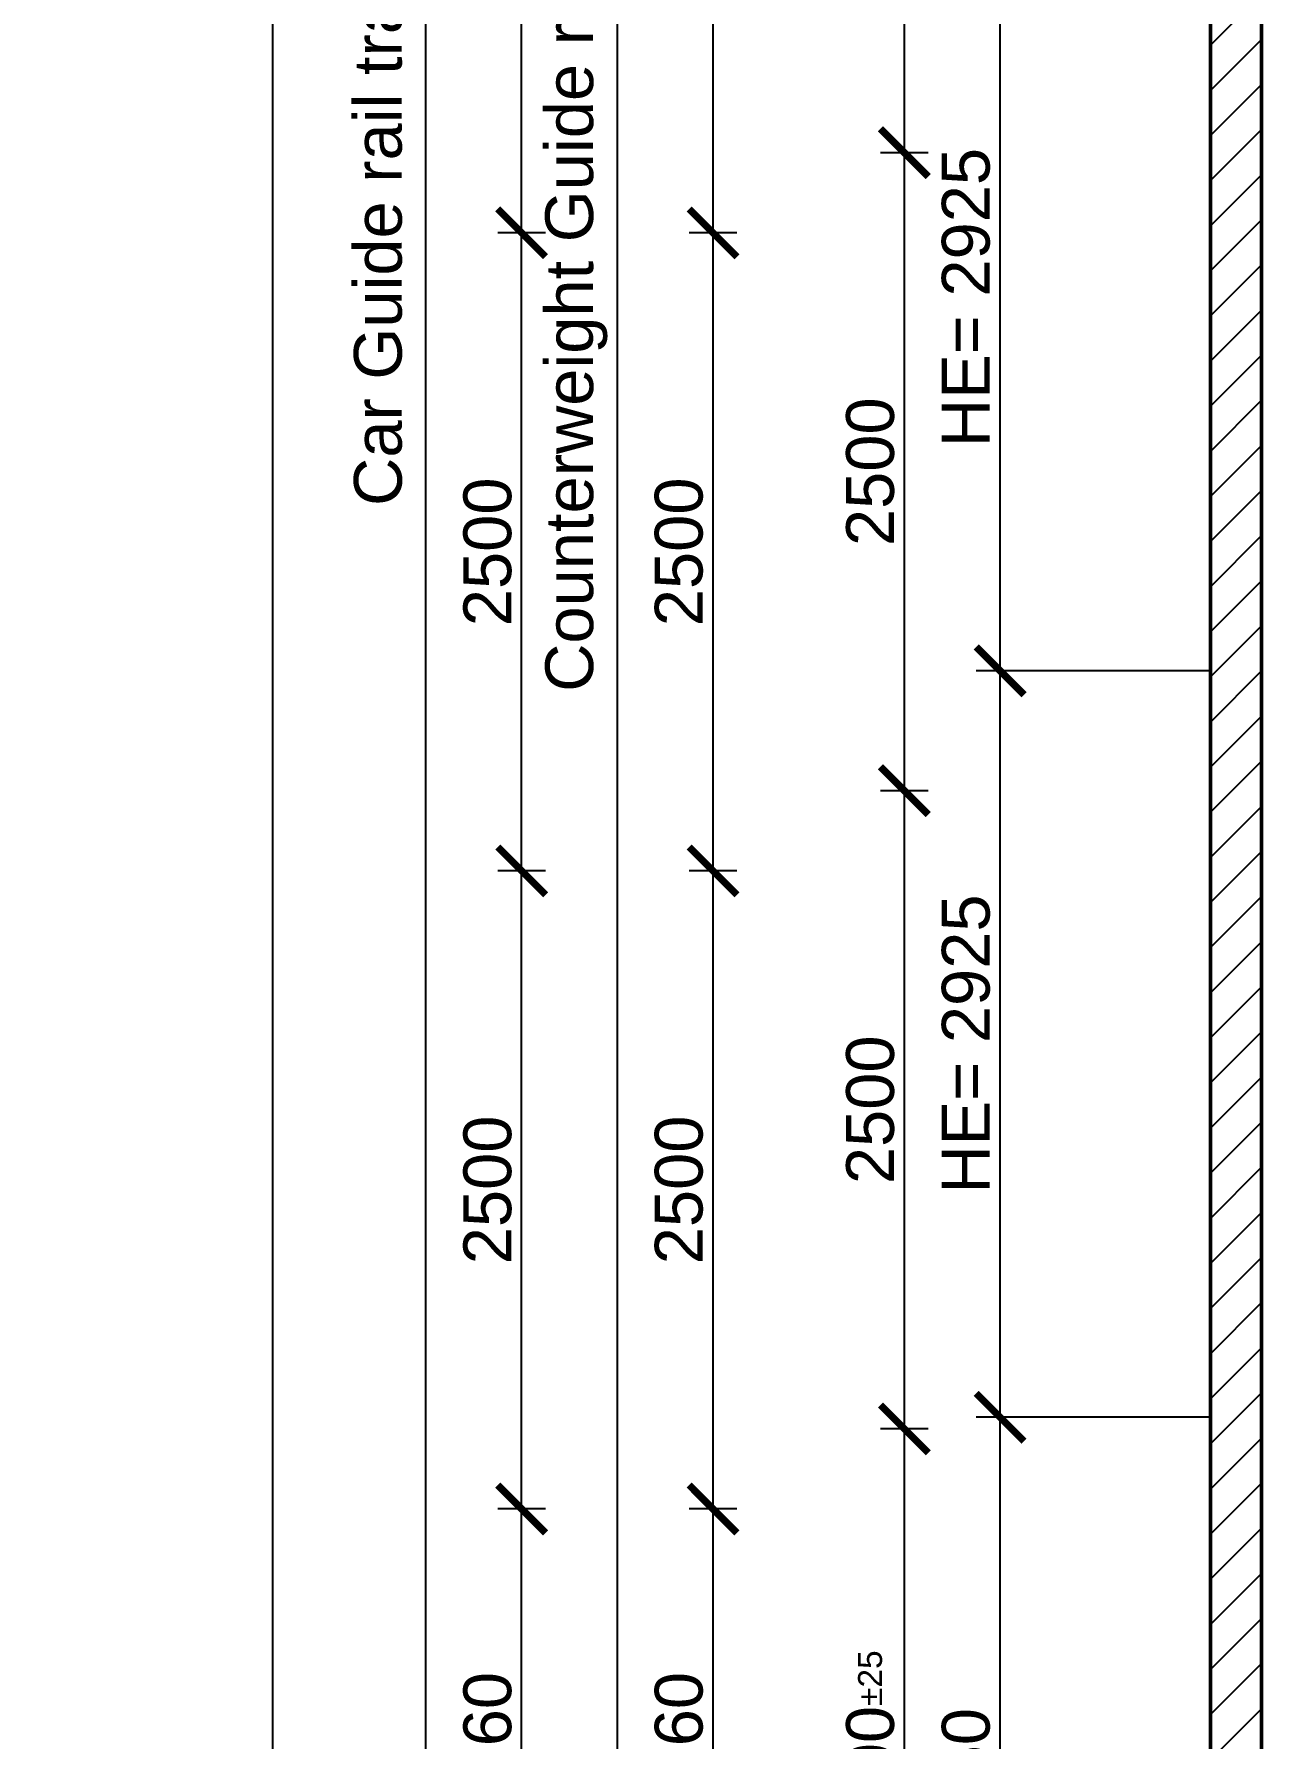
# Model space of a CAD drawing. Header units: millimetres. Extents: x -9546 to 173314, y -46180 to 27253.
# Drawn here: x 23103 to 27946, y 5102 to 11782 of the extents above; entities that cross this region are included whole.
import ezdxf

# ---------------------------------------------------------------- set-up
doc = ezdxf.new("R2010")
doc.units = ezdxf.units.MM
for name, color, linetype, lineweight in [('AM_5', 3, 'Continuous', 25), ('AM_8', 1, 'Continuous', 25), ('LDShaft-AM_0', 7, 'Continuous', 50), ('LDShaft-AM_5', 3, 'Continuous', 25)]:
    doc.layers.add(name, color=color, linetype=linetype, lineweight=lineweight)
doc.layers.add('AM_VIEWS', color=1, linetype='Continuous', lineweight=25, plot=False)
doc.styles.add('LD', font='ARIALUNI.ttf')
doc.dimstyles.new('LIFT', dxfattribs={"dimtxt": 2.5, "dimasz": 2.5, "dimexe": 1.25, "dimexo": 0, "dimgap": 0.5, "dimtad": 1, "dimdec": 0, "dimzin": 1, "dimdsep": 46, "dimtxsty": 'LD', "dimblk": 'ARCHTICK', "dimcen": 0, "dimdle": 1, "dimclrd": 3, "dimclre": 3, "dimclrt": 4, "dimadec": 0, "dimazin": 0, "dimtp": 0.1, "dimtm": 0.1, "dimtfac": 0.71, "dimtdec": 0, "dimtix": 1, "dimtmove": 0, "dimatfit": 3, "dimfxl": 1, "dimtolj": 1, "dimarcsym": 0})

# ---------------------------------------------------------------- blocks, each defined once
blk = doc.blocks.new('LD_20260611094835_0000028C')
at = {"layer": 'AM_8'}
for p, q in [((-1900, 10120.8), (-1700, 10320.8)), ((-1900, 9944), (-1700, 10144)), ((-1900, 9767.3), (-1700, 9967.3)), ((-1900, 9590.5), (-1700, 9790.5)), ((-1900, 9413.7), (-1700, 9613.7)), ((-1900, 9236.9), (-1700, 9436.9)), ((-1900, 9060.2), (-1700, 9260.2)), ((-1900, 8883.4), (-1700, 9083.4)), ((-1900, 8706.6), (-1700, 8906.6)), ((-1900, 8529.8), (-1700, 8729.8)), ((-1900, 8353), (-1700, 8553)), ((-1900, 8176.3), (-1700, 8376.3)), ((-1900, 7999.5), (-1700, 8199.5)), ((-1900, 7822.7), (-1700, 8022.7)), ((-1900, 7645.9), (-1700, 7845.9)), ((-1900, 7469.2), (-1700, 7669.2)), ((-1900, 7292.4), (-1700, 7492.4)), ((-1900, 7115.6), (-1700, 7315.6)), ((-1900, 6938.8), (-1700, 7138.8)), ((-1900, 6762.1), (-1700, 6962.1)), ((-1900, 6585.3), (-1700, 6785.3)), ((-1900, 6408.5), (-1700, 6608.5)), ((-1900, 6231.7), (-1700, 6431.7)), ((-1900, 6055), (-1700, 6255)), ((-1900, 5878.2), (-1700, 6078.2)), ((-1900, 5701.4), (-1700, 5901.4)), ((-1900, 5524.6), (-1700, 5724.6)), ((-1900, 5347.8), (-1700, 5547.8)), ((-1900, 5171.1), (-1700, 5371.1)), ((-1900, 4994.3), (-1700, 5194.3)), ((-1900, 4817.5), (-1700, 5017.5)), ((-1900, 4640.7), (-1700, 4840.7)), ((-1900, 4464), (-1700, 4664)), ((-1900, 4287.2), (-1700, 4487.2)), ((-1900, 4110.4), (-1700, 4310.4)), ((-1900, 3933.6), (-1700, 4133.6)), ((-1900, 3756.9), (-1700, 3956.9)), ((-1900, 3580.1), (-1700, 3780.1)), ((-1900, 3403.3), (-1700, 3603.3))]:
    blk.add_line(p, q, dxfattribs=at)
blk = doc.blocks.new('LD_20260611094835_0000028D')
at = {"layer": 'LDShaft-AM_0'}
for p, q in [((-1900, 24391), (-1900, 0)), ((-1700, 0), (-1700, 24191))]:
    blk.add_line(p, q, dxfattribs=at)
blk = doc.blocks.new('_ArchTick')
at = {"color": 0, "linetype": 'ByBlock', "const_width": 0.15}
blk.add_lwpolyline([(-0.5, -0.5), (0.5, 0.5)], dxfattribs=at)
blk = doc.blocks.new('*D2715')
at = {"layer": 'Defpoints', "color": 0, "transparency": 16777216}
for p in [(26888.4, 9286.9), (27713.4, 9286.9), (27713.4, 6361.9)]:
    blk.add_point(p, dxfattribs=at)
at = {"layer": 'LDShaft-AM_5', "color": 3, "lineweight": -2, "transparency": 16777216}
for p, q in [((26888.4, 6286.9), (26888.4, 9361.9)), ((27713.4, 9286.9), (26794.7, 9286.9)), ((27713.4, 6361.9), (26794.7, 6361.9))]:
    blk.add_line(p, q, dxfattribs=at)
at = {"layer": 'LDShaft-AM_5', "color": 3, "lineweight": -2, "transparency": 16777216, "xscale": 187.5, "yscale": 187.5, "zscale": 187.5}
for p, rotation in [((26888.4, 9286.9), 90), ((26888.4, 6361.9), 270)]:
    blk.add_blockref('_ArchTick', p, dxfattribs=dict(at, rotation=rotation))
at = {"layer": 'LDShaft-AM_5', "color": 4, "transparency": 16777216, "insert": (26755.1, 7824.4), "char_height": 187.5, "attachment_point": 5, "rotation": 90, "style": 'LD'}
blk.add_mtext('\\A1;HE= 2925', dxfattribs=at)
blk = doc.blocks.new('*D2718')
at = {"layer": 'Defpoints', "color": 0, "transparency": 16777216}
for p in [(26888.4, 12211.9), (27713.4, 12211.9), (27713.4, 9286.9)]:
    blk.add_point(p, dxfattribs=at)
at = {"layer": 'LDShaft-AM_5', "color": 3, "lineweight": -2, "transparency": 16777216}
for p, q in [((26888.4, 9211.9), (26888.4, 12286.9)), ((27713.4, 12211.9), (26794.7, 12211.9)), ((27713.4, 9286.9), (26794.7, 9286.9))]:
    blk.add_line(p, q, dxfattribs=at)
at = {"layer": 'LDShaft-AM_5', "color": 3, "lineweight": -2, "transparency": 16777216, "xscale": 187.5, "yscale": 187.5, "zscale": 187.5}
for p, rotation in [((26888.4, 12211.9), 90), ((26888.4, 9286.9), 270)]:
    blk.add_blockref('_ArchTick', p, dxfattribs=dict(at, rotation=rotation))
at = {"layer": 'LDShaft-AM_5', "color": 4, "transparency": 16777216, "insert": (26755.1, 10749.4), "char_height": 187.5, "attachment_point": 5, "rotation": 90, "style": 'LD'}
blk.add_mtext('\\A1;HE= 2925', dxfattribs=at)
blk = doc.blocks.new('*D2719')
at = {"layer": 'Defpoints', "color": 0, "transparency": 16777216}
for p in [(26888.4, 6361.9), (27713.4, 6361.9), (27713.4, 2911.9)]:
    blk.add_point(p, dxfattribs=at)
at = {"layer": 'LDShaft-AM_5', "color": 3, "lineweight": -2, "transparency": 16777216}
for p, q in [((26888.4, 2836.9), (26888.4, 6436.9)), ((27713.4, 6361.9), (26794.7, 6361.9)), ((27713.4, 2911.9), (26794.7, 2911.9))]:
    blk.add_line(p, q, dxfattribs=at)
at = {"layer": 'LDShaft-AM_5', "color": 3, "lineweight": -2, "transparency": 16777216, "xscale": 187.5, "yscale": 187.5, "zscale": 187.5}
for p, rotation in [((26888.4, 6361.9), 90), ((26888.4, 2911.9), 270)]:
    blk.add_blockref('_ArchTick', p, dxfattribs=dict(at, rotation=rotation))
at = {"layer": 'LDShaft-AM_5', "color": 4, "transparency": 16777216, "insert": (26755.1, 4636.9), "char_height": 187.5, "attachment_point": 5, "rotation": 90, "style": 'LD'}
blk.add_mtext('\\A1;HE= 3450', dxfattribs=at)
blk = doc.blocks.new('*D2721')
at = {"layer": 'AM_5', "color": 3, "lineweight": -2, "transparency": 16777216}
for p, q in [((24638.4, 1567.9), (24638.4, 24637.9)), ((28698.4, 24562.9), (24544.7, 24562.9)), ((28698.4, 1642.9), (24544.7, 1642.9))]:
    blk.add_line(p, q, dxfattribs=at)
at = {"layer": 'Defpoints', "color": 0, "transparency": 16777216}
for p in [(24638.4, 24562.9), (28698.4, 24562.9), (28698.4, 1642.9)]:
    blk.add_point(p, dxfattribs=at)
at = {"layer": 'AM_5', "color": 3, "lineweight": -2, "transparency": 16777216, "xscale": 187.5, "yscale": 187.5, "zscale": 187.5}
for p, rotation in [((24638.4, 24562.9), 90), ((24638.4, 1642.9), 270)]:
    blk.add_blockref('_ArchTick', p, dxfattribs=dict(at, rotation=rotation))
at = {"layer": 'AM_5', "color": 4, "transparency": 16777216, "insert": (24478.1, 13102.9), "char_height": 187.5, "attachment_point": 5, "rotation": 90, "style": 'LD'}
blk.add_mtext('\\A1;Car Guide rail track length (T75-3/B 75/62/10) = 22920', dxfattribs=at)
blk = doc.blocks.new('*D2725')
at = {"layer": 'Defpoints', "color": 0, "transparency": 16777216}
for p in [(25013.4, 6002.9), (25107.2, 6002.9), (25107.2, 4142.9)]:
    blk.add_point(p, dxfattribs=at)
at = {"layer": 'LDShaft-AM_5', "color": 3, "lineweight": -2, "transparency": 16777216}
for p, q in [((25013.4, 4067.9), (25013.4, 6077.9)), ((25107.2, 6002.9), (24919.7, 6002.9)), ((25107.2, 4142.9), (24919.7, 4142.9))]:
    blk.add_line(p, q, dxfattribs=at)
at = {"layer": 'LDShaft-AM_5', "color": 3, "lineweight": -2, "transparency": 16777216, "xscale": 187.5, "yscale": 187.5, "zscale": 187.5}
for p, rotation in [((25013.4, 6002.9), 90), ((25013.4, 4142.9), 270)]:
    blk.add_blockref('_ArchTick', p, dxfattribs=dict(at, rotation=rotation))
at = {"layer": 'LDShaft-AM_5', "color": 4, "transparency": 16777216, "insert": (24880.1, 5072.9), "char_height": 187.5, "attachment_point": 5, "rotation": 90, "style": 'LD'}
blk.add_mtext('\\A1;1860', dxfattribs=at)
blk = doc.blocks.new('*D2727')
at = {"layer": 'Defpoints', "color": 0, "transparency": 16777216}
for p in [(25013.4, 8502.9), (25107.2, 8502.9), (25107.2, 6002.9)]:
    blk.add_point(p, dxfattribs=at)
at = {"layer": 'LDShaft-AM_5', "color": 3, "lineweight": -2, "transparency": 16777216}
for p, q in [((25013.4, 5927.9), (25013.4, 8577.9)), ((25107.2, 8502.9), (24919.7, 8502.9)), ((25107.2, 6002.9), (24919.7, 6002.9))]:
    blk.add_line(p, q, dxfattribs=at)
at = {"layer": 'LDShaft-AM_5', "color": 3, "lineweight": -2, "transparency": 16777216, "xscale": 187.5, "yscale": 187.5, "zscale": 187.5}
for p, rotation in [((25013.4, 8502.9), 90), ((25013.4, 6002.9), 270)]:
    blk.add_blockref('_ArchTick', p, dxfattribs=dict(at, rotation=rotation))
at = {"layer": 'LDShaft-AM_5', "color": 4, "transparency": 16777216, "insert": (24880.1, 7252.9), "char_height": 187.5, "attachment_point": 5, "rotation": 90, "style": 'LD'}
blk.add_mtext('\\A1;2500', dxfattribs=at)
blk = doc.blocks.new('*D2728')
at = {"layer": 'Defpoints', "color": 0, "transparency": 16777216}
for p in [(25013.4, 13502.9), (25107.2, 13502.9), (25107.2, 11002.9)]:
    blk.add_point(p, dxfattribs=at)
at = {"layer": 'LDShaft-AM_5', "color": 3, "lineweight": -2, "transparency": 16777216}
for p, q in [((25013.4, 10927.9), (25013.4, 13577.9)), ((25107.2, 13502.9), (24919.7, 13502.9)), ((25107.2, 11002.9), (24919.7, 11002.9))]:
    blk.add_line(p, q, dxfattribs=at)
at = {"layer": 'LDShaft-AM_5', "color": 3, "lineweight": -2, "transparency": 16777216, "xscale": 187.5, "yscale": 187.5, "zscale": 187.5}
for p, rotation in [((25013.4, 13502.9), 90), ((25013.4, 11002.9), 270)]:
    blk.add_blockref('_ArchTick', p, dxfattribs=dict(at, rotation=rotation))
at = {"layer": 'LDShaft-AM_5', "color": 4, "transparency": 16777216, "insert": (24880.1, 12252.9), "char_height": 187.5, "attachment_point": 5, "rotation": 90, "style": 'LD'}
blk.add_mtext('\\A1;2500', dxfattribs=at)
blk = doc.blocks.new('*D2733')
at = {"layer": 'Defpoints', "color": 0, "transparency": 16777216}
for p in [(25013.4, 11002.9), (25107.2, 11002.9), (25107.2, 8502.9)]:
    blk.add_point(p, dxfattribs=at)
at = {"layer": 'LDShaft-AM_5', "color": 3, "lineweight": -2, "transparency": 16777216}
for p, q in [((25013.4, 8427.9), (25013.4, 11077.9)), ((25107.2, 11002.9), (24919.7, 11002.9)), ((25107.2, 8502.9), (24919.7, 8502.9))]:
    blk.add_line(p, q, dxfattribs=at)
at = {"layer": 'LDShaft-AM_5', "color": 3, "lineweight": -2, "transparency": 16777216, "xscale": 187.5, "yscale": 187.5, "zscale": 187.5}
for p, rotation in [((25013.4, 11002.9), 90), ((25013.4, 8502.9), 270)]:
    blk.add_blockref('_ArchTick', p, dxfattribs=dict(at, rotation=rotation))
at = {"layer": 'LDShaft-AM_5', "color": 4, "transparency": 16777216, "insert": (24880.1, 9752.9), "char_height": 187.5, "attachment_point": 5, "rotation": 90, "style": 'LD'}
blk.add_mtext('\\A1;2500', dxfattribs=at)
blk = doc.blocks.new('*D2736')
at = {"layer": 'Defpoints', "color": 0, "transparency": 16777216}
for p in [(26513.4, 11316.9), (26607.2, 11316.9), (26607.2, 8816.9)]:
    blk.add_point(p, dxfattribs=at)
at = {"layer": 'LDShaft-AM_5', "color": 3, "lineweight": -2, "transparency": 16777216}
for p, q in [((26513.4, 8741.9), (26513.4, 11391.9)), ((26607.2, 11316.9), (26419.7, 11316.9)), ((26607.2, 8816.9), (26419.7, 8816.9))]:
    blk.add_line(p, q, dxfattribs=at)
at = {"layer": 'LDShaft-AM_5', "color": 3, "lineweight": -2, "transparency": 16777216, "xscale": 187.5, "yscale": 187.5, "zscale": 187.5}
for p, rotation in [((26513.4, 11316.9), 90), ((26513.4, 8816.9), 270)]:
    blk.add_blockref('_ArchTick', p, dxfattribs=dict(at, rotation=rotation))
at = {"layer": 'LDShaft-AM_5', "color": 4, "transparency": 16777216, "insert": (26380.1, 10066.9), "char_height": 187.5, "attachment_point": 5, "rotation": 90, "style": 'LD'}
blk.add_mtext('\\A1;2500', dxfattribs=at)
blk = doc.blocks.new('*D2690')
at = {"layer": 'Defpoints', "color": 0, "transparency": 16777216}
for p in [(26513.4, 6316.9), (26607.2, 6316.9), (26607.2, 3816.9)]:
    blk.add_point(p, dxfattribs=at)
at = {"layer": 'LDShaft-AM_5', "color": 3, "lineweight": -2, "transparency": 16777216}
for p, q in [((26513.4, 3741.9), (26513.4, 6391.9)), ((26607.2, 6316.9), (26419.7, 6316.9)), ((26607.2, 3816.9), (26419.7, 3816.9))]:
    blk.add_line(p, q, dxfattribs=at)
at = {"layer": 'LDShaft-AM_5', "color": 3, "lineweight": -2, "transparency": 16777216, "xscale": 187.5, "yscale": 187.5, "zscale": 187.5}
for p, rotation in [((26513.4, 6316.9), 90), ((26513.4, 3816.9), 270)]:
    blk.add_blockref('_ArchTick', p, dxfattribs=dict(at, rotation=rotation))
at = {"layer": 'LDShaft-AM_5', "color": 4, "transparency": 16777216, "insert": (26380.1, 5066.9), "char_height": 187.5, "attachment_point": 5, "rotation": 90, "style": 'LD'}
blk.add_mtext('\\A1;2500\\H0.5x;\\S±25 ', dxfattribs=at)
blk = doc.blocks.new('*D2691')
at = {"layer": 'Defpoints', "color": 0, "transparency": 16777216}
for p in [(26513.4, 13816.9), (26607.2, 13816.9), (26607.2, 11316.9)]:
    blk.add_point(p, dxfattribs=at)
at = {"layer": 'LDShaft-AM_5', "color": 3, "lineweight": -2, "transparency": 16777216}
for p, q in [((26513.4, 11241.9), (26513.4, 13891.9)), ((26607.2, 13816.9), (26419.7, 13816.9)), ((26607.2, 11316.9), (26419.7, 11316.9))]:
    blk.add_line(p, q, dxfattribs=at)
at = {"layer": 'LDShaft-AM_5', "color": 3, "lineweight": -2, "transparency": 16777216, "xscale": 187.5, "yscale": 187.5, "zscale": 187.5}
for p, rotation in [((26513.4, 13816.9), 90), ((26513.4, 11316.9), 270)]:
    blk.add_blockref('_ArchTick', p, dxfattribs=dict(at, rotation=rotation))
at = {"layer": 'LDShaft-AM_5', "color": 4, "transparency": 16777216, "insert": (26380.1, 12566.9), "char_height": 187.5, "attachment_point": 5, "rotation": 90, "style": 'LD'}
blk.add_mtext('\\A1;2500', dxfattribs=at)
blk = doc.blocks.new('*D2692')
at = {"layer": 'Defpoints', "color": 0, "transparency": 16777216}
for p in [(26513.4, 8816.9), (26607.2, 8816.9), (26607.2, 6316.9)]:
    blk.add_point(p, dxfattribs=at)
at = {"layer": 'LDShaft-AM_5', "color": 3, "lineweight": -2, "transparency": 16777216}
for p, q in [((26513.4, 6241.9), (26513.4, 8891.9)), ((26607.2, 8816.9), (26419.7, 8816.9)), ((26607.2, 6316.9), (26419.7, 6316.9))]:
    blk.add_line(p, q, dxfattribs=at)
at = {"layer": 'LDShaft-AM_5', "color": 3, "lineweight": -2, "transparency": 16777216, "xscale": 187.5, "yscale": 187.5, "zscale": 187.5}
for p, rotation in [((26513.4, 8816.9), 90), ((26513.4, 6316.9), 270)]:
    blk.add_blockref('_ArchTick', p, dxfattribs=dict(at, rotation=rotation))
at = {"layer": 'LDShaft-AM_5', "color": 4, "transparency": 16777216, "insert": (26380.1, 7566.9), "char_height": 187.5, "attachment_point": 5, "rotation": 90, "style": 'LD'}
blk.add_mtext('\\A1;2500', dxfattribs=at)
blk = doc.blocks.new('*D2698')
at = {"layer": 'AM_5', "color": 3, "lineweight": -2, "transparency": 16777216}
for p, q in [((25388.4, 1567.9), (25388.4, 24447.9)), ((29252.4, 24372.9), (25294.7, 24372.9)), ((29252.4, 1642.9), (25294.7, 1642.9))]:
    blk.add_line(p, q, dxfattribs=at)
at = {"layer": 'Defpoints', "color": 0, "transparency": 16777216}
for p in [(25388.4, 24372.9), (29252.4, 24372.9), (29252.4, 1642.9)]:
    blk.add_point(p, dxfattribs=at)
at = {"layer": 'AM_5', "color": 3, "lineweight": -2, "transparency": 16777216, "xscale": 187.5, "yscale": 187.5, "zscale": 187.5}
for p, rotation in [((25388.4, 24372.9), 90), ((25388.4, 1642.9), 270)]:
    blk.add_blockref('_ArchTick', p, dxfattribs=dict(at, rotation=rotation))
at = {"layer": 'AM_5', "color": 4, "transparency": 16777216, "insert": (25228.1, 13007.9), "char_height": 187.5, "attachment_point": 5, "rotation": 90, "style": 'LD'}
blk.add_mtext('\\A1;Counterweight Guide rail track length (T75-3/B 75/62/10) = 22730', dxfattribs=at)
blk = doc.blocks.new('*D2699')
at = {"layer": 'Defpoints', "color": 0, "transparency": 16777216}
for p in [(25763.4, 6002.9), (25857.2, 6002.9), (25857.2, 4142.9)]:
    blk.add_point(p, dxfattribs=at)
at = {"layer": 'LDShaft-AM_5', "color": 3, "lineweight": -2, "transparency": 16777216}
for p, q in [((25763.4, 4067.9), (25763.4, 6077.9)), ((25857.2, 6002.9), (25669.7, 6002.9)), ((25857.2, 4142.9), (25669.7, 4142.9))]:
    blk.add_line(p, q, dxfattribs=at)
at = {"layer": 'LDShaft-AM_5', "color": 3, "lineweight": -2, "transparency": 16777216, "xscale": 187.5, "yscale": 187.5, "zscale": 187.5}
for p, rotation in [((25763.4, 6002.9), 90), ((25763.4, 4142.9), 270)]:
    blk.add_blockref('_ArchTick', p, dxfattribs=dict(at, rotation=rotation))
at = {"layer": 'LDShaft-AM_5', "color": 4, "transparency": 16777216, "insert": (25630.1, 5072.9), "char_height": 187.5, "attachment_point": 5, "rotation": 90, "style": 'LD'}
blk.add_mtext('\\A1;1860', dxfattribs=at)
blk = doc.blocks.new('*D2704')
at = {"layer": 'Defpoints', "color": 0, "transparency": 16777216}
for p in [(25763.4, 8502.9), (25857.2, 8502.9), (25857.2, 6002.9)]:
    blk.add_point(p, dxfattribs=at)
at = {"layer": 'LDShaft-AM_5', "color": 3, "lineweight": -2, "transparency": 16777216}
for p, q in [((25763.4, 5927.9), (25763.4, 8577.9)), ((25857.2, 8502.9), (25669.7, 8502.9)), ((25857.2, 6002.9), (25669.7, 6002.9))]:
    blk.add_line(p, q, dxfattribs=at)
at = {"layer": 'LDShaft-AM_5', "color": 3, "lineweight": -2, "transparency": 16777216, "xscale": 187.5, "yscale": 187.5, "zscale": 187.5}
for p, rotation in [((25763.4, 8502.9), 90), ((25763.4, 6002.9), 270)]:
    blk.add_blockref('_ArchTick', p, dxfattribs=dict(at, rotation=rotation))
at = {"layer": 'LDShaft-AM_5', "color": 4, "transparency": 16777216, "insert": (25630.1, 7252.9), "char_height": 187.5, "attachment_point": 5, "rotation": 90, "style": 'LD'}
blk.add_mtext('\\A1;2500', dxfattribs=at)
blk = doc.blocks.new('*D2706')
at = {"layer": 'Defpoints', "color": 0, "transparency": 16777216}
for p in [(25763.4, 11002.9), (25857.2, 11002.9), (25857.2, 8502.9)]:
    blk.add_point(p, dxfattribs=at)
at = {"layer": 'LDShaft-AM_5', "color": 3, "lineweight": -2, "transparency": 16777216}
for p, q in [((25763.4, 8427.9), (25763.4, 11077.9)), ((25857.2, 11002.9), (25669.7, 11002.9)), ((25857.2, 8502.9), (25669.7, 8502.9))]:
    blk.add_line(p, q, dxfattribs=at)
at = {"layer": 'LDShaft-AM_5', "color": 3, "lineweight": -2, "transparency": 16777216, "xscale": 187.5, "yscale": 187.5, "zscale": 187.5}
for p, rotation in [((25763.4, 11002.9), 90), ((25763.4, 8502.9), 270)]:
    blk.add_blockref('_ArchTick', p, dxfattribs=dict(at, rotation=rotation))
at = {"layer": 'LDShaft-AM_5', "color": 4, "transparency": 16777216, "insert": (25630.1, 9752.9), "char_height": 187.5, "attachment_point": 5, "rotation": 90, "style": 'LD'}
blk.add_mtext('\\A1;2500', dxfattribs=at)
blk = doc.blocks.new('*D2710')
at = {"layer": 'Defpoints', "color": 0, "transparency": 16777216}
for p in [(25763.4, 13502.9), (25857.2, 13502.9), (25857.2, 11002.9)]:
    blk.add_point(p, dxfattribs=at)
at = {"layer": 'LDShaft-AM_5', "color": 3, "lineweight": -2, "transparency": 16777216}
for p, q in [((25763.4, 10927.9), (25763.4, 13577.9)), ((25857.2, 13502.9), (25669.7, 13502.9)), ((25857.2, 11002.9), (25669.7, 11002.9))]:
    blk.add_line(p, q, dxfattribs=at)
at = {"layer": 'LDShaft-AM_5', "color": 3, "lineweight": -2, "transparency": 16777216, "xscale": 187.5, "yscale": 187.5, "zscale": 187.5}
for p, rotation in [((25763.4, 13502.9), 90), ((25763.4, 11002.9), 270)]:
    blk.add_blockref('_ArchTick', p, dxfattribs=dict(at, rotation=rotation))
at = {"layer": 'LDShaft-AM_5', "color": 4, "transparency": 16777216, "insert": (25630.1, 12252.9), "char_height": 187.5, "attachment_point": 5, "rotation": 90, "style": 'LD'}
blk.add_mtext('\\A1;2500', dxfattribs=at)

msp = doc.modelspace()

# ---------------------------------------------------------------- linework, layer by layer
at = {"layer": 'AM_VIEWS'}
msp.add_lwpolyline([(24038.4, 27132.9), (32132.2, 27132.9), (32132.2, -375), (24038.4, -375)], close=True, dxfattribs=at)

# ---------------------------------------------------------------- block references
for name in ['LD_20260611094835_0000028C', 'LD_20260611094835_0000028D']:
    msp.add_blockref(name, (29613.4, 1616.9))

# ---------------------------------------------------------------- dimensions: what is measured, and where the dimension line sits
at = {"layer": 'AM_5'}
for base, p1, p2, text, picture, middle in [((24638.4, 24562.9), (28698.4, 1642.9), (28698.4, 24562.9), 'Car Guide rail track length (T75-3/B 75/62/10) = <>', '*D2721', (24478.1, 13102.9)), ((25388.4, 24372.9), (29252.4, 1642.9), (29252.4, 24372.9), 'Counterweight Guide rail track length (T75-3/B 75/62/10) = <>', '*D2698', (25228.1, 13007.9))]:
    dim = msp.add_linear_dim(base=base, p1=p1, p2=p2, angle=90, text=text, dimstyle='LIFT', override={"dimscale": 75, "dimtxt": 2.5, "dimtix": 1}, dxfattribs=at)
    dim.commit()
    dim.dimension.update_dxf_attribs({"geometry": picture, "text_midpoint": middle})
at = {"layer": 'LDShaft-AM_5'}
for base, p1, p2, picture, middle in [((26513.4, 13816.9), (26607.2, 11316.9), (26607.2, 13816.9), '*D2691', (26380.1, 12566.9)), ((25013.4, 13502.9), (25107.2, 11002.9), (25107.2, 13502.9), '*D2728', (24880.1, 12252.9)), ((25763.4, 13502.9), (25857.2, 11002.9), (25857.2, 13502.9), '*D2710', (25630.1, 12252.9)), ((26513.4, 11316.9), (26607.2, 8816.9), (26607.2, 11316.9), '*D2736', (26380.1, 10066.9)), ((25013.4, 11002.9), (25107.2, 8502.9), (25107.2, 11002.9), '*D2733', (24880.1, 9752.9)), ((25763.4, 11002.9), (25857.2, 8502.9), (25857.2, 11002.9), '*D2706', (25630.1, 9752.9)), ((26513.4, 8816.9), (26607.2, 6316.9), (26607.2, 8816.9), '*D2692', (26380.1, 7566.9)), ((25013.4, 8502.9), (25107.2, 6002.9), (25107.2, 8502.9), '*D2727', (24880.1, 7252.9)), ((25763.4, 8502.9), (25857.2, 6002.9), (25857.2, 8502.9), '*D2704', (25630.1, 7252.9)), ((25013.4, 6002.9), (25107.2, 4142.9), (25107.2, 6002.9), '*D2725', (24880.1, 5072.9)), ((25763.4, 6002.9), (25857.2, 4142.9), (25857.2, 6002.9), '*D2699', (25630.1, 5072.9))]:
    dim = msp.add_linear_dim(base=base, p1=p1, p2=p2, angle=90, dimstyle='LIFT', override={"dimscale": 75, "dimtxt": 2.5, "dimtix": 1}, dxfattribs=at)
    dim.commit()
    dim.dimension.update_dxf_attribs({"geometry": picture, "text_midpoint": middle})
for base, p1, p2, text, picture, middle in [((26888.4, 12211.9), (27713.4, 9286.9), (27713.4, 12211.9), 'HE= <>', '*D2718', (26755.1, 10749.4)), ((26888.4, 9286.9), (27713.4, 6361.9), (27713.4, 9286.9), 'HE= <>', '*D2715', (26755.1, 7824.4)), ((26513.4, 6316.9), (26607.2, 3816.9), (26607.2, 6316.9), '<>\\H0.5x;\\S±25 ', '*D2690', (26380.1, 5066.9)), ((26888.4, 6361.9), (27713.4, 2911.9), (27713.4, 6361.9), 'HE= <>', '*D2719', (26755.1, 4636.9))]:
    dim = msp.add_linear_dim(base=base, p1=p1, p2=p2, angle=90, text=text, dimstyle='LIFT', override={"dimscale": 75, "dimtxt": 2.5, "dimtix": 1}, dxfattribs=at)
    dim.commit()
    dim.dimension.update_dxf_attribs({"geometry": picture, "text_midpoint": middle})

doc.saveas('drawing.dxf')
